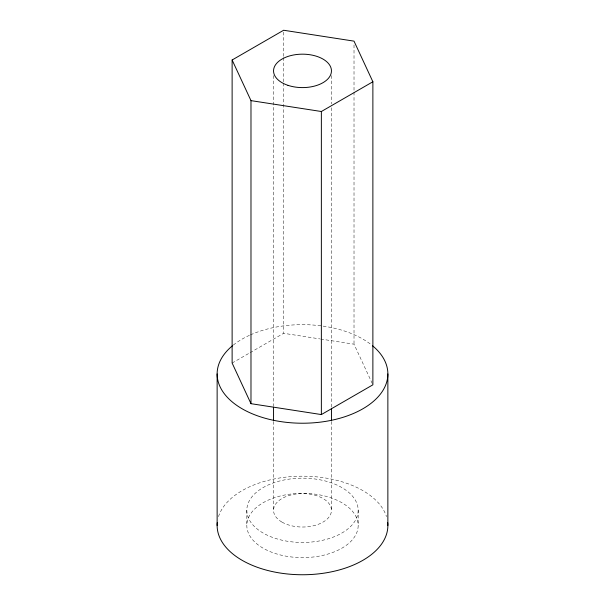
<?xml version="1.0" encoding="UTF-8"?>
<svg xmlns="http://www.w3.org/2000/svg" width="605" height="605" viewBox="0 0 605 605"><rect width="100%" height="100%" fill="white"/><g stroke="black" fill="none" stroke-linecap="round" stroke-linejoin="round"><path stroke-width="0.45" stroke-dasharray="3.02 2.27" d="M232.123 363.045L249.298 353.131M250.115 352.662L283.639 333.302L319.758 338.891M320.68 339.034L354.016 344.192L372.877 384.825M358.175 510.31A55.675 32.141 0 0 1 274.662 538.148A55.675 32.141 0 0 1 274.662 482.472A55.675 32.141 0 0 1 358.175 510.31L358.175 525.465A55.675 32.141 0 0 1 274.662 553.303A55.675 32.141 0 0 1 274.662 497.628A55.675 32.141 0 0 1 358.175 525.465M354.016 44.914L354.016 91.174M354.016 92.119L354.016 344.192M331.449 75.61L331.449 103.954M331.449 107.735L331.449 407.301M331.449 421.481L331.449 510.31M283.639 32.141L283.639 56.681M283.639 57.626L283.639 82.174M283.639 83.119L283.639 333.302M273.551 75.61L273.551 406.363M273.551 421.481L273.551 510.31M246.825 510.31L246.825 525.465M218.511 516.64A85.365 49.285 0 0 1 302.5 476.18A85.365 49.285 0 0 1 386.489 516.64M233.296 345.084A85.365 49.285 0 0 1 249.653 335.23M250.53 334.837A85.365 49.285 0 0 1 371.704 345.084M282.028 522.13A28.949 16.713 0 0 0 330.466 514.636A28.949 16.713 0 0 0 295.006 494.164A28.949 16.713 0 0 0 282.028 522.13"/><path stroke-width="0.91" d="M232.123 59.993L283.639 30.25L354.016 41.14L372.877 81.766L372.877 384.825L321.361 414.569L250.984 403.679L232.123 363.045L232.123 59.993L250.984 100.627L250.984 403.679M250.984 100.627L321.361 111.509L372.877 81.766M387.865 373.935L387.865 525.465M331.449 408.246L331.449 420.536M321.361 111.509L321.361 414.569M273.551 407.301L273.551 420.536M217.135 373.935L217.135 525.465M387.737 522.697A85.365 49.285 0 0 1 302.5 574.75A85.365 49.285 0 0 1 217.263 522.697M372.43 345.667A85.365 49.285 0 0 1 359.249 410.757A85.365 49.285 0 0 1 245.751 410.757A85.365 49.285 0 0 1 232.57 345.667M288.025 85.358A28.949 16.713 0 0 0 331.449 70.883A28.949 16.713 0 0 0 288.025 56.409A28.949 16.713 0 0 0 288.025 85.358"/></g></svg>
